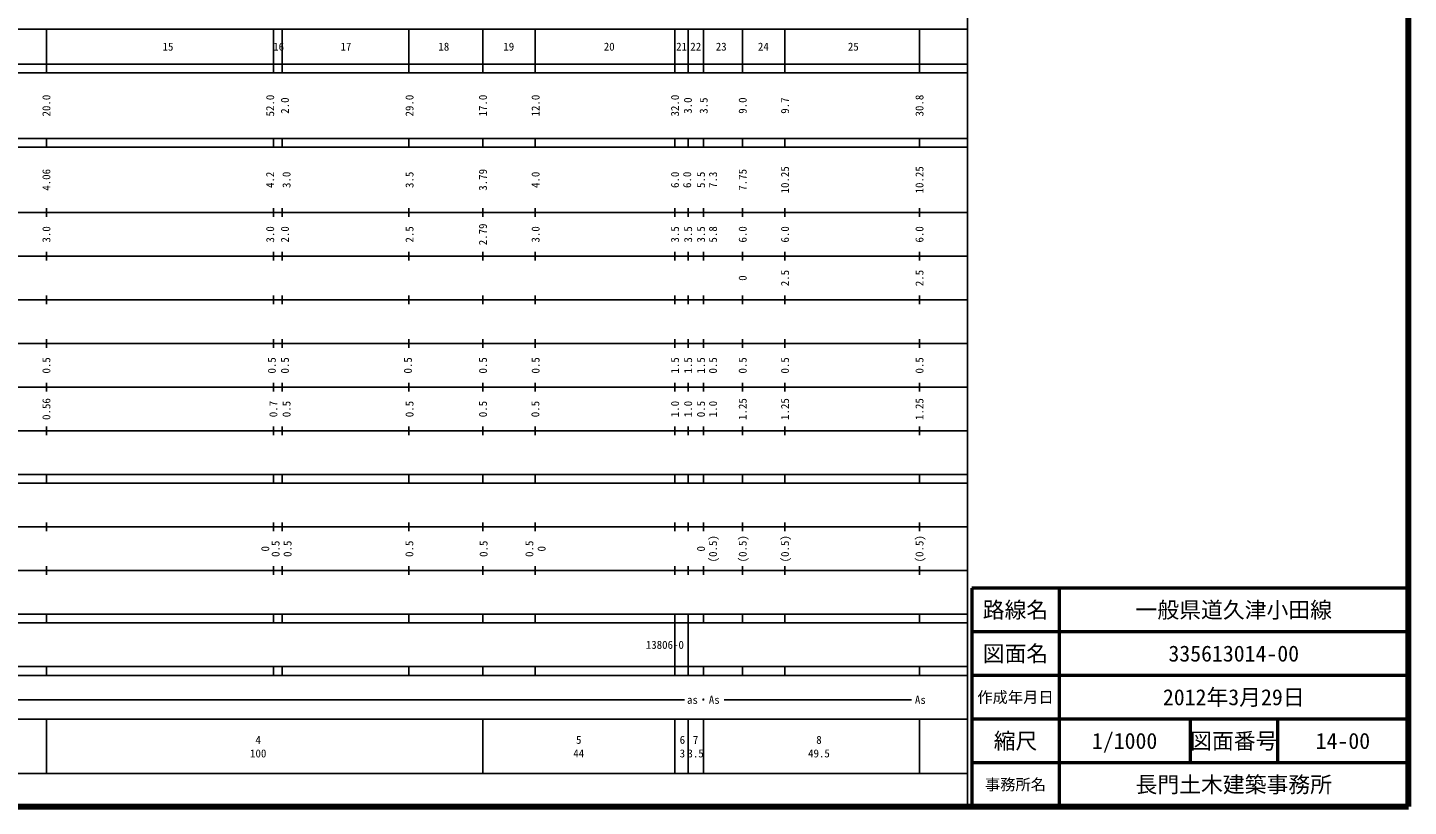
# Model space of a CAD drawing. Units: millimetres on the paper, enlarged 1000 times. Extents: x 40000 to 680000, y 20000 to 380000.
# Drawn here: x 363711 to 680000, y 20000 to 198357 of the extents above; entities that cross this region are included whole.
import ezdxf
from ezdxf.enums import TextEntityAlignment as Align

# ---------------------------------------------------------------- set-up
doc = ezdxf.new("R2010")
doc.units = ezdxf.units.MM
doc.header["$LTSCALE"] = 1000
for name, color, linetype, lineweight in [('M-TTL', 2, 'Continuous', 140), ('M-TTL-BAND', 7, 'Continuous', 25), ('M-TTL-FRAM', 2, 'Continuous', 50), ('M-TTL-LINE', 7, 'Continuous', 50), ('M-TTL-TXT', 7, 'Continuous', 13)]:
    doc.layers.add(name, color=color, linetype=linetype, lineweight=lineweight)
doc.styles.add('ＭＳ ゴシック', font='')
doc.styles.get('ＭＳ ゴシック').set_extended_font_data('MS Gothic')

msp = doc.modelspace()

# ---------------------------------------------------------------- linework, layer by layer
at = {"layer": 'M-TTL'}
for p, q in [((680000, 20000), (680000, 380000)), ((40000, 20000), (680000, 20000))]:
    msp.add_line(p, q, dxfattribs=at)
at = {"layer": 'M-TTL-BAND'}
for p, q in [((579000, 20000), (579000, 370000)), ((68000, 198000), (579000, 198000)), ((368000, 198000), (368000, 188000)), ((420000, 198000), (420000, 188000)), ((422000, 198000), (422000, 188000)), ((451000, 198000), (451000, 188000)), ((468000, 198000), (468000, 188000)), ((480000, 198000), (480000, 188000)), ((512000, 198000), (512000, 188000)), ((515000, 198000), (515000, 188000)), ((518500, 198000), (518500, 188000)), ((527500, 198000), (527500, 188000)), ((537200, 198000), (537200, 188000)), ((568000, 198000), (568000, 188000)), ((40000, 190000), (579000, 190000)), ((40000, 188000), (579000, 188000)), ((40000, 173000), (579000, 173000)), ((40000, 171000), (579000, 171000)), ((368000, 171000), (368000, 173000)), ((420000, 173000), (420000, 171000)), ((422000, 173000), (422000, 171000)), ((451000, 173000), (451000, 171000)), ((468000, 171000), (468000, 173000)), ((480000, 173000), (480000, 171000)), ((512000, 173000), (512000, 171000)), ((515000, 173000), (515000, 171000)), ((518500, 173000), (518500, 171000)), ((527500, 173000), (527500, 171000)), ((537200, 173000), (537200, 171000)), ((568000, 173000), (568000, 171000)), ((40000, 156000), (579000, 156000)), ((368000, 155000), (368000, 157000)), ((420000, 157000), (420000, 155000)), ((422000, 157000), (422000, 155000)), ((451000, 157000), (451000, 155000)), ((468000, 155000), (468000, 157000)), ((480000, 157000), (480000, 155000)), ((512000, 157000), (512000, 155000)), ((515000, 157000), (515000, 155000)), ((518500, 157000), (518500, 155000)), ((527500, 157000), (527500, 155000)), ((537200, 157000), (537200, 155000)), ((568000, 157000), (568000, 155000)), ((46000, 146000), (579000, 146000)), ((368000, 145000), (368000, 147000)), ((420000, 147000), (420000, 145000)), ((422000, 147000), (422000, 145000)), ((451000, 147000), (451000, 145000)), ((468000, 145000), (468000, 147000)), ((480000, 147000), (480000, 145000)), ((512000, 147000), (512000, 145000)), ((515000, 147000), (515000, 145000)), ((518500, 147000), (518500, 145000)), ((527500, 147000), (527500, 145000)), ((537200, 147000), (537200, 145000)), ((568000, 147000), (568000, 145000)), ((368000, 135000), (368000, 137000)), ((420000, 137000), (420000, 135000)), ((422000, 137000), (422000, 135000)), ((451000, 137000), (451000, 135000)), ((468000, 135000), (468000, 137000)), ((480000, 137000), (480000, 135000)), ((512000, 137000), (512000, 135000)), ((515000, 137000), (515000, 135000)), ((518500, 137000), (518500, 135000)), ((527500, 137000), (527500, 135000)), ((537200, 137000), (537200, 135000)), ((568000, 137000), (568000, 135000)), ((52000, 136000), (579000, 136000)), ((368000, 125000), (368000, 127000)), ((420000, 127000), (420000, 125000)), ((422000, 127000), (422000, 125000)), ((451000, 127000), (451000, 125000)), ((468000, 125000), (468000, 127000)), ((480000, 127000), (480000, 125000)), ((512000, 127000), (512000, 125000)), ((515000, 127000), (515000, 125000)), ((518500, 127000), (518500, 125000)), ((527500, 127000), (527500, 125000)), ((537200, 127000), (537200, 125000)), ((568000, 127000), (568000, 125000)), ((46000, 126000), (579000, 126000)), ((52000, 116000), (579000, 116000)), ((368000, 115000), (368000, 117000)), ((420000, 117000), (420000, 115000)), ((422000, 117000), (422000, 115000)), ((451000, 117000), (451000, 115000)), ((468000, 115000), (468000, 117000)), ((480000, 117000), (480000, 115000)), ((512000, 117000), (512000, 115000)), ((515000, 117000), (515000, 115000)), ((518500, 117000), (518500, 115000)), ((527500, 117000), (527500, 115000)), ((537200, 117000), (537200, 115000)), ((568000, 117000), (568000, 115000)), ((46000, 106000), (579000, 106000)), ((368000, 105000), (368000, 107000)), ((420000, 107000), (420000, 105000)), ((422000, 107000), (422000, 105000)), ((451000, 107000), (451000, 105000)), ((468000, 105000), (468000, 107000)), ((480000, 107000), (480000, 105000)), ((512000, 107000), (512000, 105000)), ((515000, 107000), (515000, 105000)), ((518500, 107000), (518500, 105000)), ((527500, 107000), (527500, 105000)), ((537200, 107000), (537200, 105000)), ((568000, 107000), (568000, 105000)), ((40000, 96000), (579000, 96000)), ((368000, 94000), (368000, 96000)), ((420000, 96000), (420000, 94000)), ((422000, 96000), (422000, 94000)), ((451000, 96000), (451000, 94000)), ((468000, 94000), (468000, 96000)), ((480000, 96000), (480000, 94000)), ((512000, 96000), (512000, 94000)), ((515000, 96000), (515000, 94000)), ((518500, 96000), (518500, 94000)), ((527500, 96000), (527500, 94000)), ((537200, 96000), (537200, 94000)), ((568000, 96000), (568000, 94000)), ((40000, 94000), (579000, 94000)), ((49000, 84000), (579000, 84000)), ((368000, 83000), (368000, 85000)), ((420000, 85000), (420000, 83000)), ((422000, 85000), (422000, 83000)), ((451000, 85000), (451000, 83000)), ((468000, 83000), (468000, 85000)), ((480000, 85000), (480000, 83000)), ((512000, 85000), (512000, 83000)), ((515000, 85000), (515000, 83000)), ((518500, 85000), (518500, 83000)), ((527500, 85000), (527500, 83000)), ((537200, 85000), (537200, 83000)), ((568000, 85000), (568000, 83000)), ((40000, 74000), (579000, 74000)), ((368000, 73000), (368000, 75000)), ((420000, 75000), (420000, 73000)), ((422000, 75000), (422000, 73000)), ((451000, 75000), (451000, 73000)), ((468000, 73000), (468000, 75000)), ((480000, 75000), (480000, 73000)), ((512000, 75000), (512000, 73000)), ((515000, 75000), (515000, 73000)), ((518500, 75000), (518500, 73000)), ((527500, 75000), (527500, 73000)), ((537200, 75000), (537200, 73000)), ((568000, 75000), (568000, 73000)), ((40000, 64000), (579000, 64000)), ((368000, 62000), (368000, 64000)), ((420000, 64000), (420000, 62000)), ((422000, 64000), (422000, 62000)), ((451000, 64000), (451000, 62000)), ((468000, 62000), (468000, 64000)), ((480000, 64000), (480000, 62000)), ((512000, 64000), (512000, 52000)), ((515000, 64000), (515000, 52000)), ((518500, 64000), (518500, 62000)), ((527500, 64000), (527500, 62000)), ((537200, 64000), (537200, 62000)), ((568000, 64000), (568000, 62000)), ((40000, 62000), (579000, 62000)), ((40000, 52000), (579000, 52000)), ((368000, 50000), (368000, 52000)), ((420000, 52000), (420000, 50000)), ((422000, 52000), (422000, 50000)), ((451000, 52000), (451000, 50000)), ((468000, 50000), (468000, 52000)), ((480000, 52000), (480000, 50000)), ((512000, 52000), (512000, 50000)), ((515000, 52000), (515000, 50000)), ((518500, 52000), (518500, 50000)), ((527500, 52000), (527500, 50000)), ((537200, 52000), (537200, 50000)), ((568000, 52000), (568000, 50000)), ((40000, 50000), (579000, 50000)), ((70805, 44406), (514185, 44406)), ((523253, 44406), (566201, 44406)), ((40000, 40000), (579000, 40000)), ((368000, 40000), (368000, 27500)), ((468000, 40000), (468000, 27500)), ((512000, 40000), (512000, 27500)), ((515000, 40000), (515000, 27500)), ((518500, 40000), (518500, 27500)), ((568000, 40000), (568000, 27500)), ((68000, 27500), (579000, 27500))]:
    msp.add_line(p, q, dxfattribs=at)
at = {"layer": 'M-TTL-FRAM'}
for p, q in [((680000, 70000), (580000, 70000)), ((580000, 70000), (580000, 20000))]:
    msp.add_line(p, q, dxfattribs=at)
at = {"layer": 'M-TTL-LINE'}
for p, q in [((600000, 70000), (600000, 20000)), ((680000, 60000), (580000, 60000)), ((680000, 50000), (580000, 50000)), ((680000, 40000), (580000, 40000)), ((630000, 40000), (630000, 30000)), ((650000, 40000), (650000, 30000)), ((680000, 30000), (580000, 30000))]:
    msp.add_line(p, q, dxfattribs=at)

# ---------------------------------------------------------------- texts
at = {"layer": 'M-TTL-BAND', "style": 'ＭＳ ゴシック'}
for s, p in [('15', (395870, 194000)), ('16', (421211, 194000)), ('17', (436627, 194000)), ('18', (459055, 194000)), ('19', (473926, 194000)), ('20', (496934, 194000)), ('21', (513509, 194000)), ('22', (516756, 194000)), ('23', (522586, 194000)), ('24', (532250, 194000)), ('25', (552850, 194000)), ('13806-0', (509679, 57000)), ('as・As', (518500, 44406)), ('As', (568201, 44406)), ('4', (416533, 35238)), ('5', (489955, 35238)), ('6', (513701, 35238)), ('7', (516727, 35238)), ('8', (544984, 35238)), ('100', (416533, 32131)), ('44', (489955, 32131)), ('3', (513701, 32131)), ('3.5', (516727, 32131)), ('49.5', (544984, 32131))]:
    msp.add_text(s, height=1833, dxfattribs=at).set_placement(p, align=Align.MIDDLE_CENTER)
for s, p in [('20.0', (368003, 180500)), ('52.0', (419266, 180500)), ('2.0', (422641, 180500)), ('29.0', (451188, 180500)), ('17.0', (468003, 180500)), ('12.0', (480064, 180500)), ('32.0', (512000, 180500)), ('3.0', (514940, 180500)), ('3.5', (518564, 180500)), ('9.0', (527500, 180500)), ('9.7', (537200, 180500)), ('30.8', (568000, 180500)), ('4.06', (368003, 163500)), ('4.2', (419249, 163500)), ('3.0', (423016, 163500)), ('3.5', (451188, 163500)), ('3.79', (468003, 163500)), ('4.0', (480064, 163500)), ('6.0', (512000, 163500)), ('6.0', (514786, 163500)), ('5.5', (517952, 163500)), ('7.3', (520701, 163500)), ('7.75', (527500, 163500)), ('10.25', (537200, 163500)), ('10.25', (568000, 163500)), ('3.0', (368003, 151000)), ('3.0', (419266, 151000)), ('2.0', (422641, 151000)), ('2.5', (451188, 151000)), ('2.79', (468003, 151000)), ('3.0', (480064, 151000)), ('3.5', (512000, 151000)), ('3.5', (515000, 151000)), ('3.5', (517952, 151000)), ('5.8', (520701, 151000)), ('6.0', (527500, 151000)), ('6.0', (537200, 151000)), ('6.0', (568000, 151000)), ('2.5', (537200, 141000)), ('2.5', (568000, 141000)), ('0', (527500, 141000)), ('0.5', (368003, 121000)), ('0.5', (419641, 121000)), ('0.5', (422641, 121000)), ('0.5', (450813, 121000)), ('0.5', (468003, 121000)), ('0.5', (480064, 121000)), ('1.5', (512000, 121000)), ('1.5', (515000, 121000)), ('1.5', (517952, 121000)), ('0.5', (520701, 121000)), ('0.5', (527500, 121000)), ('0.5', (537200, 121000)), ('0.5', (568000, 121000)), ('0.56', (368003, 111000)), ('0.7', (420000, 111000)), ('0.5', (423016, 111000)), ('0.5', (451188, 111000)), ('0.5', (468003, 111000)), ('0.5', (480000, 111000)), ('1.0', (512000, 111000)), ('1.0', (515000, 111000)), ('0.5', (517952, 111000)), ('1.0', (520701, 111000)), ('1.25', (527500, 111000)), ('1.25', (537200, 111000)), ('1.25', (568000, 111000)), ('0', (418140, 79000)), ('0.5', (420506, 79000)), ('0.5', (423247, 79000)), ('0.5', (451149, 79000)), ('0.5', (468149, 79000)), ('0.5', (478640, 79000)), ('0', (481436, 79000)), ('0', (517952, 79000)), ('(0.5)', (520701, 79000)), ('(0.5)', (527500, 79000)), ('(0.5)', (537200, 79000)), ('(0.5)', (568000, 79000))]:
    msp.add_text(s, height=1833, rotation=90, dxfattribs=at).set_placement(p, align=Align.MIDDLE_CENTER)
at = {"layer": 'M-TTL-TXT', "style": 'ＭＳ ゴシック'}
for s, height, p in [('路線名', 3666, (590000, 65000)), ('一般県道久津小田線', 3666, (640000, 65000)), ('図面名', 3666, (590000, 55000)), ('335613014-00', 3666, (640000, 55000)), ('作成年月日', 2566, (590000, 45000)), ('2012年3月29日', 3666, (640000, 45000)), ('縮尺', 3666, (590000, 35000)), ('1/1000', 3666, (615000, 35000)), ('図面番号', 3666, (640000, 35000)), ('14-00', 3666, (665000, 35000)), ('事務所名', 2566, (590000, 25000)), ('長門土木建築事務所', 3666, (640000, 25000))]:
    msp.add_text(s, height=height, dxfattribs=at).set_placement(p, align=Align.MIDDLE_CENTER)

doc.saveas('drawing.dxf')
